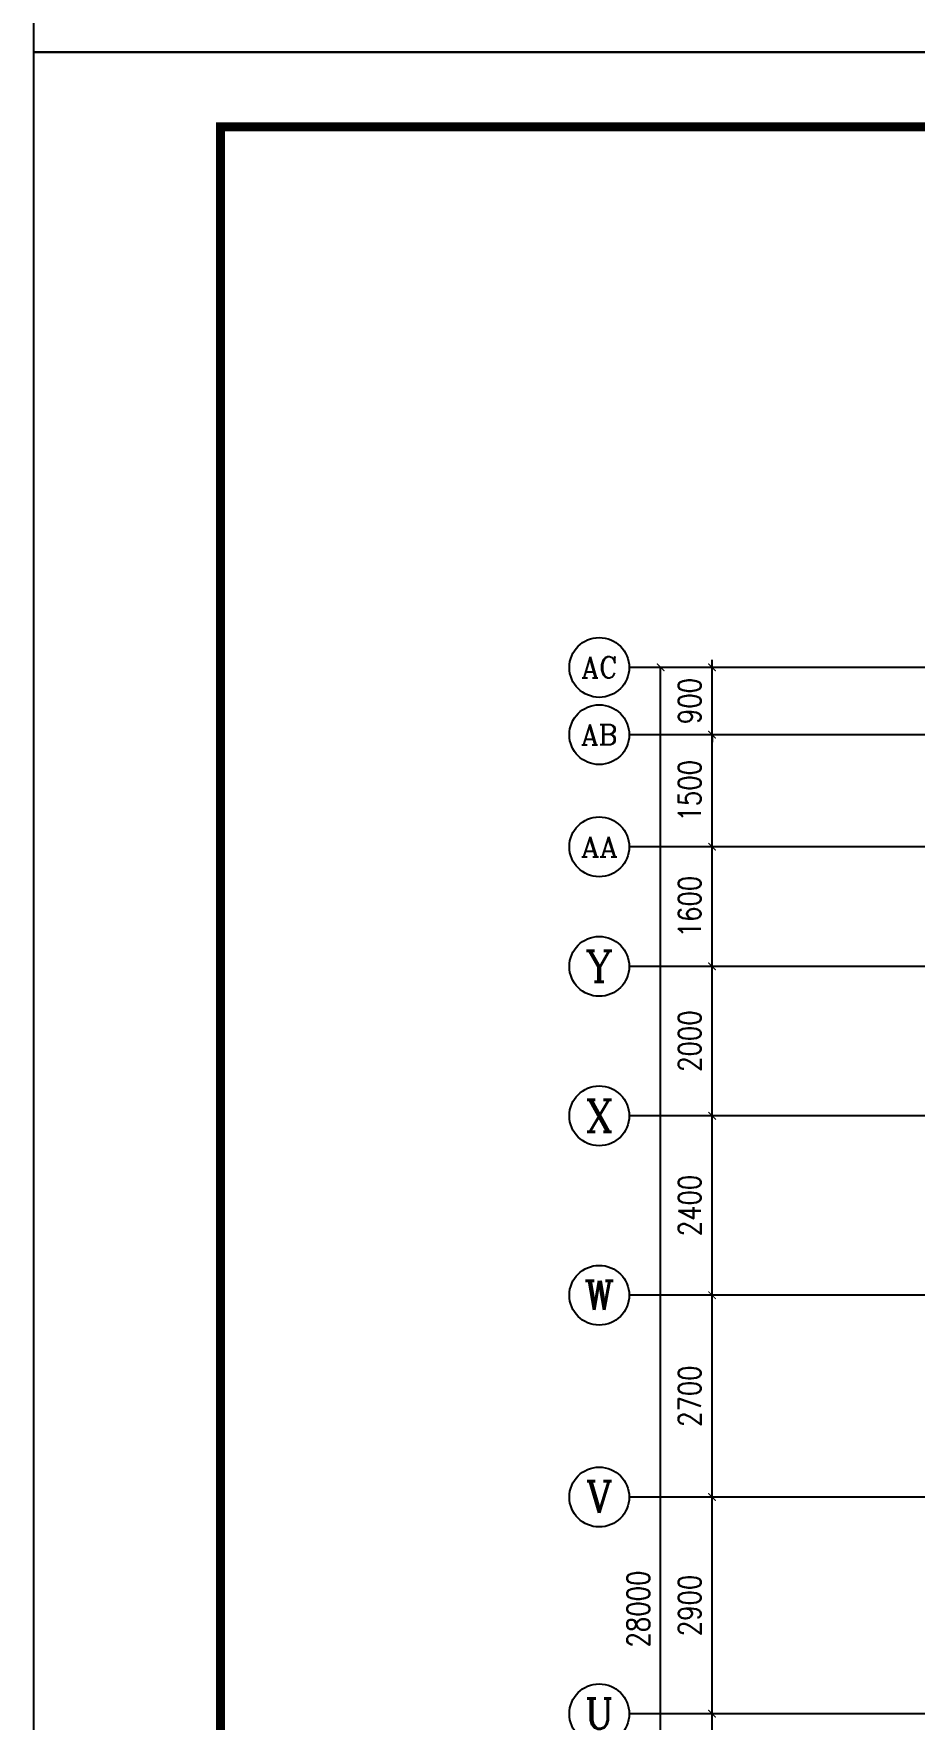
# Model space of a CAD drawing. Header units: millimetres. Extents: x 2998490 to 15040601, y 444546 to 7822218.
# Drawn here: x 14361529 to 14373315, y 7547556 to 7570109 of the extents above; entities that cross this region are included whole.
import ezdxf
from ezdxf.enums import TextEntityAlignment as Align

# ---------------------------------------------------------------- set-up
doc = ezdxf.new("R2010")
doc.units = ezdxf.units.MM
doc.header["$LTSCALE"] = 2000
doc.linetypes.add('DOTE', pattern=[2.42, 2, -0.2, 0.02, -0.2])
for name, color, linetype in [('3-AXIS', 3, 'Continuous'), ('3-AXIS_TEXT', 7, 'Continuous'), ('AXIS', 3, 'Continuous'), ('AXIS_TEXT', 7, 'Continuous'), ('图框', 7, 'Continuous')]:
    doc.layers.add(name, color=color, linetype=linetype)
doc.styles.add('_TCH_AXIS', font='COMPLEX', dxfattribs={"bigfont": 'GBCBIG'})
doc.styles.add('COMPLEX', font='COMPLEX')
doc.styles.add('DIM_FONT', font='SIMPLEX', dxfattribs={"width": 0.8, "bigfont": 'HZTXT'})
doc.dimstyles.new('DIMN100', dxfattribs={"dimtxt": 300, "dimasz": 100, "dimexe": 250, "dimexo": 300, "dimgap": 150, "dimtad": 1, "dimdec": 0, "dimzin": 0, "dimdsep": 46, "dimtxsty": 'DIM_FONT', "dimblk": 'ARCHTICK', "dimcen": 0.09, "dimclrt": 7, "dimazin": 2, "dimtfac": 1, "dimtdec": 0, "dimtix": 1, "dimtmove": 2, "dimatfit": 3, "dimldrblk": 'ARCHTICK', "dimfxl": 0, "dimtolj": 1, "dimtzin": 0, "dimarcsym": 0})

# ---------------------------------------------------------------- blocks, each defined once
blk = doc.blocks.new('TJAD_TK_A0')
at = {"layer": '图框'}
for p, q in [((2162, 399.3), (973, 399.3)), ((973, -441.7), (973, 399.3)), ((973, -441.7), (2162, -441.7))]:
    blk.add_line(p, q, dxfattribs=at)
at = {"layer": '图框', "const_width": 1.2}
blk.add_lwpolyline([(2152, -431.7), (2152, 389.3), (998, 389.3), (998, -431.7)], close=True, dxfattribs=at)
blk = doc.blocks.new('_ArchTick')
at = {"color": 0, "linetype": 'ByBlock', "const_width": 0.15}
blk.add_lwpolyline([(-0.5, -0.5), (0.5, 0.5)], dxfattribs=at)
blk = doc.blocks.new('*D118')
at = {"layer": 'AXIS', "color": 0, "lineweight": -2}
for p, q in [((14372016, 7547630), (14370358, 7547630)), ((14370608, 7543630), (14370608, 7547630)), ((14372016, 7543630), (14370358, 7543630))]:
    blk.add_line(p, q, dxfattribs=at)
at = {"layer": 'Defpoints', "color": 0}
for p in [(14370608, 7547630), (14372316, 7547630), (14372316, 7543630)]:
    blk.add_point(p, dxfattribs=at)
at = {"layer": 'AXIS', "color": 0, "lineweight": -2, "xscale": 100, "yscale": 100, "zscale": 100}
for p, rotation in [((14370608, 7547630), 90), ((14370608, 7543630), 270)]:
    blk.add_blockref('_ArchTick', p, dxfattribs=dict(at, rotation=rotation))
at = {"layer": 'AXIS', "color": 7, "insert": (14370308, 7545630), "char_height": 300, "attachment_point": 5, "rotation": 90, "style": 'DIM_FONT'}
blk.add_mtext('\\A1;4000', dxfattribs=at)
blk = doc.blocks.new('*D119')
at = {"layer": 'AXIS', "color": 0, "lineweight": -2}
for p, q in [((14372016, 7550529), (14370358, 7550529)), ((14370608, 7547630), (14370608, 7550529)), ((14372016, 7547630), (14370358, 7547630))]:
    blk.add_line(p, q, dxfattribs=at)
at = {"layer": 'Defpoints', "color": 0}
for p in [(14370608, 7550529), (14372316, 7550529), (14372316, 7547630)]:
    blk.add_point(p, dxfattribs=at)
at = {"layer": 'AXIS', "color": 0, "lineweight": -2, "xscale": 100, "yscale": 100, "zscale": 100}
for p, rotation in [((14370608, 7550529), 90), ((14370608, 7547630), 270)]:
    blk.add_blockref('_ArchTick', p, dxfattribs=dict(at, rotation=rotation))
at = {"layer": 'AXIS', "color": 7, "insert": (14370308, 7549079), "char_height": 300, "attachment_point": 5, "rotation": 90, "style": 'DIM_FONT'}
blk.add_mtext('\\A1;2900', dxfattribs=at)
blk = doc.blocks.new('*D120')
at = {"layer": 'AXIS', "color": 0, "lineweight": -2}
for p, q in [((14372016, 7553230), (14370358, 7553230)), ((14370608, 7550529), (14370608, 7553230)), ((14372016, 7550529), (14370358, 7550529))]:
    blk.add_line(p, q, dxfattribs=at)
at = {"layer": 'Defpoints', "color": 0}
for p in [(14370608, 7553230), (14372316, 7553230), (14372316, 7550529)]:
    blk.add_point(p, dxfattribs=at)
at = {"layer": 'AXIS', "color": 0, "lineweight": -2, "xscale": 100, "yscale": 100, "zscale": 100}
for p, rotation in [((14370608, 7553230), 90), ((14370608, 7550529), 270)]:
    blk.add_blockref('_ArchTick', p, dxfattribs=dict(at, rotation=rotation))
at = {"layer": 'AXIS', "color": 7, "insert": (14370308, 7551879), "char_height": 300, "attachment_point": 5, "rotation": 90, "style": 'DIM_FONT'}
blk.add_mtext('\\A1;2700', dxfattribs=at)
blk = doc.blocks.new('*D121')
at = {"layer": 'AXIS', "color": 0, "lineweight": -2}
for p, q in [((14372016, 7555630), (14370358, 7555630)), ((14370608, 7553230), (14370608, 7555630)), ((14372016, 7553230), (14370358, 7553230))]:
    blk.add_line(p, q, dxfattribs=at)
at = {"layer": 'Defpoints', "color": 0}
for p in [(14370608, 7555630), (14372316, 7555630), (14372316, 7553230)]:
    blk.add_point(p, dxfattribs=at)
at = {"layer": 'AXIS', "color": 0, "lineweight": -2, "xscale": 100, "yscale": 100, "zscale": 100}
for p, rotation in [((14370608, 7555630), 90), ((14370608, 7553230), 270)]:
    blk.add_blockref('_ArchTick', p, dxfattribs=dict(at, rotation=rotation))
at = {"layer": 'AXIS', "color": 7, "insert": (14370308, 7554430), "char_height": 300, "attachment_point": 5, "rotation": 90, "style": 'DIM_FONT'}
blk.add_mtext('\\A1;2400', dxfattribs=at)
blk = doc.blocks.new('*D122')
at = {"layer": 'AXIS', "color": 0, "lineweight": -2}
for p, q in [((14372016, 7557630), (14370358, 7557630)), ((14370608, 7555630), (14370608, 7557630)), ((14372016, 7555630), (14370358, 7555630))]:
    blk.add_line(p, q, dxfattribs=at)
at = {"layer": 'Defpoints', "color": 0}
for p in [(14370608, 7557630), (14372316, 7557630), (14372316, 7555630)]:
    blk.add_point(p, dxfattribs=at)
at = {"layer": 'AXIS', "color": 0, "lineweight": -2, "xscale": 100, "yscale": 100, "zscale": 100}
for p, rotation in [((14370608, 7557630), 90), ((14370608, 7555630), 270)]:
    blk.add_blockref('_ArchTick', p, dxfattribs=dict(at, rotation=rotation))
at = {"layer": 'AXIS', "color": 7, "insert": (14370308, 7556630), "char_height": 300, "attachment_point": 5, "rotation": 90, "style": 'DIM_FONT'}
blk.add_mtext('\\A1;2000', dxfattribs=at)
blk = doc.blocks.new('*D123')
at = {"layer": 'AXIS', "color": 0, "lineweight": -2}
for p, q in [((14372016, 7559230), (14370358, 7559230)), ((14370608, 7557630), (14370608, 7559230)), ((14372016, 7557630), (14370358, 7557630))]:
    blk.add_line(p, q, dxfattribs=at)
at = {"layer": 'Defpoints', "color": 0}
for p in [(14370608, 7559230), (14372316, 7559230), (14372316, 7557630)]:
    blk.add_point(p, dxfattribs=at)
at = {"layer": 'AXIS', "color": 0, "lineweight": -2, "xscale": 100, "yscale": 100, "zscale": 100}
for p, rotation in [((14370608, 7559230), 90), ((14370608, 7557630), 270)]:
    blk.add_blockref('_ArchTick', p, dxfattribs=dict(at, rotation=rotation))
at = {"layer": 'AXIS', "color": 7, "insert": (14370308, 7558430), "char_height": 300, "attachment_point": 5, "rotation": 90, "style": 'DIM_FONT'}
blk.add_mtext('\\A1;1600', dxfattribs=at)
blk = doc.blocks.new('*D124')
at = {"layer": 'AXIS', "color": 0, "lineweight": -2}
for p, q in [((14372016, 7560730), (14370358, 7560730)), ((14370608, 7559230), (14370608, 7560730)), ((14372016, 7559230), (14370358, 7559230))]:
    blk.add_line(p, q, dxfattribs=at)
at = {"layer": 'Defpoints', "color": 0}
for p in [(14370608, 7560730), (14372316, 7560730), (14372316, 7559230)]:
    blk.add_point(p, dxfattribs=at)
at = {"layer": 'AXIS', "color": 0, "lineweight": -2, "xscale": 100, "yscale": 100, "zscale": 100}
for p, rotation in [((14370608, 7560730), 90), ((14370608, 7559230), 270)]:
    blk.add_blockref('_ArchTick', p, dxfattribs=dict(at, rotation=rotation))
at = {"layer": 'AXIS', "color": 7, "insert": (14370308, 7559980), "char_height": 300, "attachment_point": 5, "rotation": 90, "style": 'DIM_FONT'}
blk.add_mtext('\\A1;1500', dxfattribs=at)
blk = doc.blocks.new('*D125')
at = {"layer": 'AXIS', "color": 0, "lineweight": -2}
for p, q in [((14372016, 7561630), (14370358, 7561630)), ((14370608, 7561630), (14370608, 7561730)), ((14370608, 7560730), (14370608, 7561630)), ((14372016, 7560730), (14370358, 7560730)), ((14370608, 7560730), (14370608, 7560630))]:
    blk.add_line(p, q, dxfattribs=at)
at = {"layer": 'Defpoints', "color": 0}
for p in [(14370608, 7561630), (14372316, 7561630), (14372316, 7560730)]:
    blk.add_point(p, dxfattribs=at)
at = {"layer": 'AXIS', "color": 0, "lineweight": -2, "xscale": 100, "yscale": 100, "zscale": 100}
for p, rotation in [((14370608, 7561630), 270), ((14370608, 7560730), 90)]:
    blk.add_blockref('_ArchTick', p, dxfattribs=dict(at, rotation=rotation))
at = {"layer": 'AXIS', "color": 7, "insert": (14370308, 7561180), "char_height": 300, "attachment_point": 5, "rotation": 90, "style": 'DIM_FONT'}
blk.add_mtext('\\A1;900', dxfattribs=at)
blk = doc.blocks.new('*D126')
at = {"layer": 'AXIS', "color": 0, "lineweight": -2}
for p, q in [((14372928, 7561630), (14369670, 7561630)), ((14369920, 7533630), (14369920, 7561630)), ((14372928, 7533630), (14369670, 7533630))]:
    blk.add_line(p, q, dxfattribs=at)
at = {"layer": 'Defpoints', "color": 0}
for p in [(14369920, 7561630), (14373228, 7561630), (14373228, 7533630)]:
    blk.add_point(p, dxfattribs=at)
at = {"layer": 'AXIS', "color": 0, "lineweight": -2, "xscale": 100, "yscale": 100, "zscale": 100}
for p, rotation in [((14369920, 7561630), 90), ((14369920, 7533630), 270)]:
    blk.add_blockref('_ArchTick', p, dxfattribs=dict(at, rotation=rotation))
at = {"layer": 'AXIS', "color": 7, "insert": (14369620, 7549031), "char_height": 300, "attachment_point": 5, "rotation": 90, "style": 'DIM_FONT'}
blk.add_mtext('\\A1;28000', dxfattribs=at)
blk = doc.blocks.new('_AXISO')
blk.add_circle((0, 0), 0.5)
at = {"layer": '3-AXIS_TEXT', "style": 'COMPLEX', "width": 1.041667}
blk.add_attdef('A', text='', height=0.56, dxfattribs=at).set_placement((-0.25, -0.28), (0.25, -0.28), align=Align.FIT)

msp = doc.modelspace()

# ---------------------------------------------------------------- linework, layer by layer
at = {"layer": '3-AXIS', "color": 15, "linetype": 'DOTE'}
for p, q in [((14451855.6, 7561629.5), (14370566.4, 7561629.5)), ((14451855.6, 7560729.5), (14370566.4, 7560729.5)), ((14451855.6, 7559229.5), (14370566.4, 7559229.5)), ((14451855.6, 7557629.5), (14370566.4, 7557629.5)), ((14451855.6, 7555629.5), (14370566.4, 7555629.5)), ((14451855.6, 7553229.5), (14370566.4, 7553229.5)), ((14451855.6, 7550529.5), (14370566.4, 7550529.5)), ((14451855.6, 7547629.5), (14370566.4, 7547629.5))]:
    msp.add_line(p, q, dxfattribs=at)
at = {"layer": 'AXIS'}
for p, q in [((14372383.2, 7561629.5), (14369498.6, 7561629.5)), ((14372383.2, 7560729.5), (14369498.6, 7560729.5)), ((14372383.2, 7559229.5), (14369498.6, 7559229.5)), ((14372383.2, 7557629.5), (14369498.6, 7557629.5)), ((14372383.2, 7555629.5), (14369498.6, 7555629.5)), ((14372383.2, 7553229.5), (14369498.6, 7553229.5)), ((14372383.2, 7550529.2), (14369498.6, 7550529.2)), ((14372383.2, 7547629.5), (14369498.6, 7547629.5))]:
    msp.add_line(p, q, dxfattribs=at)

# ---------------------------------------------------------------- block references
ref = msp.add_blockref('_AXISO', (14369098.6, 7561629.5), dxfattribs=dict(at, xscale=800, yscale=800, zscale=800))
ref.add_attrib('A', 'AC', dxfattribs={"layer": 'AXIS_TEXT', "height": 282.17, "style": '_TCH_AXIS'}).set_placement((14368856.7, 7561488.5), (14369340.4, 7561488.5), align=Align.FIT)
ref = msp.add_blockref('_AXISO', (14369098.6, 7560729.5), dxfattribs=dict(at, xscale=800, yscale=800, zscale=800))
ref.add_attrib('A', 'AB', dxfattribs={"layer": 'AXIS_TEXT', "height": 270.86, "style": '_TCH_AXIS'}).set_placement((14368853.5, 7560594.1), (14369343.6, 7560594.1), align=Align.FIT)
ref = msp.add_blockref('_AXISO', (14369098.6, 7559229.5), dxfattribs=dict(at, xscale=800, yscale=800, zscale=800))
ref.add_attrib('A', 'AA', dxfattribs={"layer": 'AXIS_TEXT', "height": 265.5, "style": '_TCH_AXIS'}).set_placement((14368852, 7559096.8), (14369345.1, 7559096.8), align=Align.FIT)
ref = msp.add_blockref('_AXISO', (14369098.6, 7557629.5), dxfattribs=dict(at, xscale=800, yscale=800, zscale=800))
ref.add_attrib('A', 'Y', dxfattribs={"layer": 'AXIS_TEXT', "height": 415.3, "style": '_TCH_AXIS'}).set_placement((14368910.7, 7557421.9), (14369286.4, 7557421.9), align=Align.FIT)
ref = msp.add_blockref('_AXISO', (14369098.6, 7555629.5), dxfattribs=dict(at, xscale=800, yscale=800, zscale=800))
ref.add_attrib('A', 'X', dxfattribs={"layer": 'AXIS_TEXT', "height": 425.2, "style": '_TCH_AXIS'}).set_placement((14368916.4, 7555417), (14369280.8, 7555417), align=Align.FIT)
ref = msp.add_blockref('_AXISO', (14369098.6, 7553229.5), dxfattribs=dict(at, xscale=800, yscale=800, zscale=800))
ref.add_attrib('A', 'W', dxfattribs={"layer": 'AXIS_TEXT', "height": 386.7, "style": '_TCH_AXIS'}).set_placement((14368896, 7553036.2), (14369301.1, 7553036.2), align=Align.FIT)
ref = msp.add_blockref('_AXISO', (14369098.6, 7550529.2), dxfattribs=dict(at, xscale=800, yscale=800, zscale=800))
ref.add_attrib('A', 'V', dxfattribs={"layer": 'AXIS_TEXT', "height": 425.2, "style": '_TCH_AXIS'}).set_placement((14368916.4, 7550316.6), (14369280.8, 7550316.6), align=Align.FIT)
ref = msp.add_blockref('_AXISO', (14369098.6, 7547629.5), dxfattribs=dict(at, xscale=800, yscale=800, zscale=800))
ref.add_attrib('A', 'U', dxfattribs={"layer": 'AXIS_TEXT', "height": 405.5, "style": '_TCH_AXIS'}).set_placement((14368905.5, 7547426.8), (14369291.7, 7547426.8), align=Align.FIT)
at = {"layer": '图框', "xscale": 100, "yscale": 100, "zscale": 100}
for p in [(14264228.6, 7614033.9), (14264228.6, 7529933.9)]:
    msp.add_blockref('TJAD_TK_A0', p, dxfattribs=at)

# ---------------------------------------------------------------- dimensions: what is measured, and where the dimension line sits
at = {"layer": 'AXIS'}
dim = msp.add_linear_dim(base=(14369920.3, 7561629.5), p1=(14373227.5, 7533629.5), p2=(14373227.5, 7561629.5), angle=90, dimstyle='DIMN100', dxfattribs=at)
dim.commit()
dim.dimension.update_dxf_attribs({"geometry": '*D126', "text_midpoint": (14369620.3, 7549030.6), "dimtype": 161})
for p1, p2, picture, middle in [((14372315.6, 7560729.5), (14372315.6, 7561629.5), '*D125', (14370308.4, 7561179.5)), ((14372315.6, 7559229.5), (14372315.6, 7560729.5), '*D124', (14370308.4, 7559979.5)), ((14372315.6, 7557629.5), (14372315.6, 7559229.5), '*D123', (14370308.4, 7558429.5)), ((14372315.6, 7555629.5), (14372315.6, 7557629.5), '*D122', (14370308.4, 7556629.5)), ((14372315.6, 7553229.5), (14372315.6, 7555629.5), '*D121', (14370308.4, 7554429.5)), ((14372315.6, 7550529.2), (14372315.6, 7553229.5), '*D120', (14370308.4, 7551879.4)), ((14372315.6, 7547629.5), (14372315.6, 7550529.2), '*D119', (14370308.4, 7549079.4)), ((14372315.6, 7543629.5), (14372315.6, 7547629.5), '*D118', (14370308.4, 7545629.5))]:
    dim = msp.add_aligned_dim(p1=p1, p2=p2, distance=1707.2, dimstyle='DIMN100', dxfattribs=at)
    dim.commit()
    dim.dimension.update_dxf_attribs({"geometry": picture, "text_midpoint": middle})

doc.saveas('drawing.dxf')
